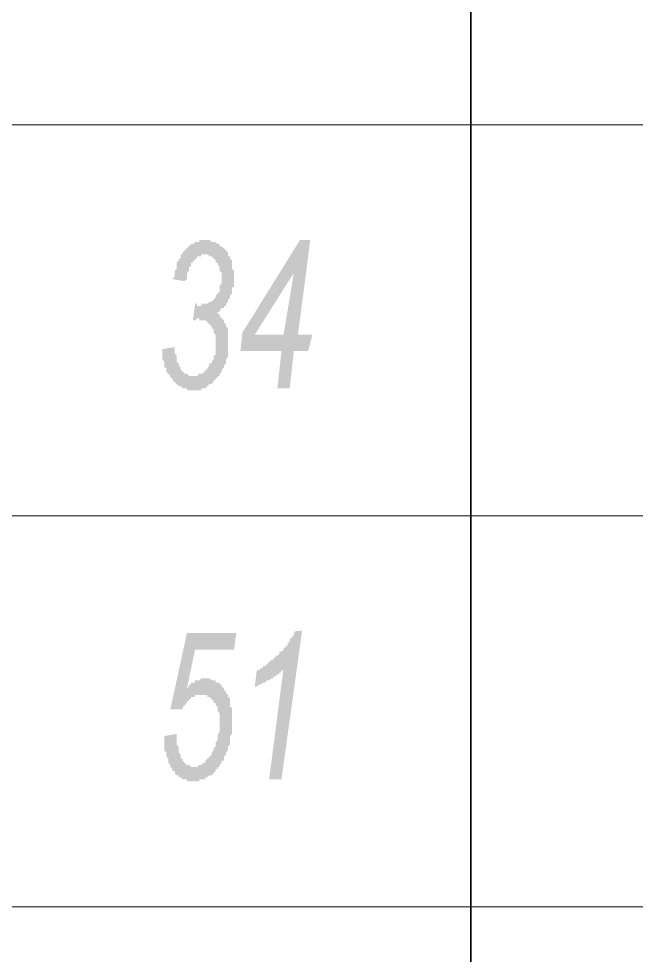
# Model space of a CAD drawing. Header units: millimetres. Extents: x 1372 to 666090, y 1285 to 31551.
# Drawn here: x 536977 to 538229, y 24894 to 26792 of the extents above; entities that cross this region are included whole.
import ezdxf

# ---------------------------------------------------------------- set-up
doc = ezdxf.new("R2010")
doc.units = ezdxf.units.MM
doc.layers.add('PDF _0', color=7, linetype='Continuous')
doc.layers.add('PDF _75-АЗ Штамп', color=7, linetype='Continuous')

msp = doc.modelspace()

# ---------------------------------------------------------------- hatches: boundary and pattern name
at = {"layer": 'PDF _75-АЗ Штамп', "transparency": 33554559}
for points in [[(537267.9, 26122.7), (537292.9, 26126.8), (537292.9, 26122.7), (537292.9, 26118.5), (537292.9, 26114.3), (537297.1, 26110.1), (537297.1, 26106), (537297.1, 26101.8), (537297.1, 26097.6), (537301.2, 26093.5), (537301.2, 26089.3), (537301.2, 26089.3), (537305.4, 26085.1), (537305.4, 26081), (537305.4, 26081), (537305.4, 26081), (537309.6, 26076.8), (537309.6, 26076.8), (537313.7, 26072.6), (537317.9, 26072.6), (537317.9, 26072.6), (537322.1, 26068.4), (537326.3, 26068.4), (537326.3, 26068.4), (537330.4, 26068.4), (537334.6, 26068.4), (537334.6, 26068.4), (537338.8, 26068.4), (537342.9, 26072.6), (537342.9, 26072.6), (537347.1, 26072.6), (537351.3, 26072.6), (537351.3, 26076.8), (537355.5, 26076.8), (537355.5, 26081), (537359.6, 26081), (537359.6, 26085.1), (537363.8, 26089.3), (537363.8, 26093.5), (537368, 26093.5), (537368, 26097.6), (537372.1, 26101.8), (537372.1, 26106), (537372.1, 26110.1), (537376.3, 26110.1), (537376.3, 26114.3), (537376.3, 26118.5), (537376.3, 26122.7), (537376.3, 26126.8), (537376.3, 26131), (537376.3, 26131), (537376.3, 26135.2), (537376.3, 26139.3), (537376.3, 26143.5), (537376.3, 26147.7), (537376.3, 26151.9), (537372.1, 26156), (537372.1, 26160.2), (537372.1, 26164.4), (537368, 26164.4), (537368, 26168.5), (537363.8, 26172.7), (537363.8, 26172.7), (537359.6, 26176.9), (537359.6, 26176.9), (537355.5, 26181.1), (537351.3, 26181.1), (537351.3, 26181.1), (537347.1, 26181.1), (537342.9, 26181.1), (537342.9, 26185.2), (537338.8, 26185.2), (537338.8, 26185.2), (537334.6, 26181.1), (537330.4, 26181.1), (537334.6, 26214.4), (537338.8, 26214.4), (537338.8, 26210.3), (537342.9, 26210.3), (537347.1, 26210.3), (537347.1, 26214.4), (537351.3, 26214.4), (537355.5, 26214.4), (537359.6, 26214.4), (537359.6, 26214.4), (537363.8, 26218.6), (537363.8, 26218.6), (537368, 26218.6), (537372.1, 26222.8), (537372.1, 26222.8), (537376.3, 26226.9), (537376.3, 26226.9), (537376.3, 26231.1), (537380.5, 26235.3), (537380.5, 26235.3), (537384.6, 26239.5), (537384.6, 26243.6), (537384.6, 26247.8), (537384.6, 26252), (537388.8, 26256.1), (537388.8, 26260.3), (537388.8, 26264.5), (537388.8, 26264.5), (537388.8, 26268.7), (537388.8, 26272.8), (537388.8, 26277), (537384.6, 26281.2), (537384.6, 26285.3), (537384.6, 26289.5), (537380.5, 26293.7), (537380.5, 26293.7), (537380.5, 26297.9), (537376.3, 26297.9), (537376.3, 26302), (537372.1, 26306.2), (537372.1, 26306.2), (537368, 26310.4), (537368, 26310.4), (537363.8, 26310.4), (537359.6, 26314.5), (537359.6, 26314.5), (537355.5, 26314.5), (537355.5, 26314.5), (537351.3, 26314.5), (537347.1, 26314.5), (537347.1, 26310.4), (537342.9, 26310.4), (537338.8, 26310.4), (537338.8, 26306.2), (537334.6, 26306.2), (537334.6, 26302), (537330.4, 26302), (537330.4, 26297.9), (537326.3, 26297.9), (537326.3, 26293.7), (537326.3, 26289.5), (537322.1, 26289.5), (537322.1, 26285.3), (537322.1, 26281.2), (537317.9, 26277), (537317.9, 26272.8), (537317.9, 26268.7), (537317.9, 26264.5), (537313.7, 26260.3), (537313.7, 26260.3), (537288.7, 26264.5), (537292.9, 26268.7), (537292.9, 26272.8), (537292.9, 26277), (537292.9, 26281.2), (537297.1, 26285.3), (537297.1, 26289.5), (537297.1, 26293.7), (537297.1, 26297.9), (537301.2, 26302), (537301.2, 26306.2), (537305.4, 26306.2), (537305.4, 26310.4), (537305.4, 26314.5), (537309.6, 26314.5), (537309.6, 26318.7), (537313.7, 26322.9), (537313.7, 26322.9), (537317.9, 26327.1), (537317.9, 26327.1), (537322.1, 26331.2), (537322.1, 26331.2), (537326.3, 26335.4), (537330.4, 26335.4), (537330.4, 26335.4), (537334.6, 26339.6), (537334.6, 26339.6), (537338.8, 26339.6), (537342.9, 26339.6), (537342.9, 26343.7), (537347.1, 26343.7), (537351.3, 26343.7), (537355.5, 26343.7), (537355.5, 26343.7), (537359.6, 26343.7), (537363.8, 26343.7), (537363.8, 26343.7), (537368, 26339.6), (537372.1, 26339.6), (537372.1, 26339.6), (537376.3, 26339.6), (537380.5, 26335.4), (537380.5, 26335.4), (537384.6, 26335.4), (537384.6, 26331.2), (537388.8, 26331.2), (537393, 26327.1), (537393, 26327.1), (537397.2, 26322.9), (537397.2, 26322.9), (537397.2, 26322.9), (537401.3, 26318.7), (537401.3, 26314.5), (537401.3, 26310.4), (537405.5, 26310.4), (537405.5, 26306.2), (537409.7, 26302), (537409.7, 26297.9), (537409.7, 26293.7), (537409.7, 26289.5), (537409.7, 26285.3), (537413.8, 26281.2), (537413.8, 26277), (537413.8, 26272.8), (537413.8, 26268.7), (537413.8, 26264.5), (537413.8, 26260.3), (537413.8, 26256.1), (537413.8, 26252), (537413.8, 26247.8), (537409.7, 26247.8), (537409.7, 26243.6), (537409.7, 26239.5), (537409.7, 26235.3), (537405.5, 26231.1), (537405.5, 26226.9), (537405.5, 26226.9), (537401.3, 26222.8), (537401.3, 26218.6), (537401.3, 26218.6), (537397.2, 26214.4), (537397.2, 26210.3), (537393, 26210.3), (537393, 26206.1), (537388.8, 26206.1), (537384.6, 26201.9), (537384.6, 26197.7), (537380.5, 26197.7), (537380.5, 26197.7), (537380.5, 26193.6), (537384.6, 26193.6), (537384.6, 26189.4), (537388.8, 26185.2), (537388.8, 26185.2), (537393, 26181.1), (537393, 26176.9), (537397.2, 26172.7), (537397.2, 26172.7), (537397.2, 26168.5), (537401.3, 26164.4), (537401.3, 26160.2), (537401.3, 26156), (537401.3, 26151.9), (537401.3, 26147.7), (537401.3, 26143.5), (537401.3, 26139.3), (537401.3, 26139.3), (537401.3, 26135.2), (537401.3, 26131), (537401.3, 26126.8), (537401.3, 26122.7), (537401.3, 26118.5), (537401.3, 26114.3), (537401.3, 26110.1), (537401.3, 26106), (537397.2, 26101.8), (537397.2, 26097.6), (537397.2, 26097.6), (537397.2, 26093.5), (537393, 26089.3), (537393, 26085.1), (537388.8, 26081), (537388.8, 26081), (537388.8, 26076.8), (537384.6, 26072.6), (537384.6, 26068.4), (537380.5, 26068.4), (537380.5, 26064.3), (537376.3, 26064.3), (537376.3, 26060.1), (537372.1, 26060.1), (537372.1, 26055.9), (537368, 26051.8), (537368, 26051.8), (537363.8, 26051.8), (537359.6, 26047.6), (537359.6, 26047.6), (537355.5, 26043.4), (537355.5, 26043.4), (537351.3, 26043.4), (537347.1, 26043.4), (537347.1, 26039.2), (537342.9, 26039.2), (537338.8, 26039.2), (537338.8, 26039.2), (537334.6, 26039.2), (537330.4, 26039.2), (537330.4, 26039.2), (537326.3, 26039.2), (537322.1, 26039.2), (537317.9, 26039.2), (537317.9, 26043.4), (537313.7, 26043.4), (537309.6, 26043.4), (537309.6, 26043.4), (537305.4, 26047.6), (537305.4, 26047.6), (537301.2, 26047.6), (537297.1, 26051.8), (537297.1, 26051.8), (537292.9, 26055.9), (537292.9, 26055.9), (537288.7, 26060.1), (537288.7, 26060.1), (537288.7, 26064.3), (537284.5, 26064.3), (537284.5, 26068.4), (537280.4, 26072.6), (537280.4, 26072.6), (537276.2, 26076.8), (537276.2, 26081), (537276.2, 26085.1), (537272, 26085.1), (537272, 26089.3), (537272, 26093.5), (537272, 26097.6), (537267.9, 26101.8), (537267.9, 26106), (537267.9, 26110.1), (537267.9, 26114.3), (537267.9, 26118.5), (537267.9, 26122.7)], [(537272, 25338.5), (537297.1, 25342.7), (537297.1, 25334.3), (537297.1, 25330.1), (537297.1, 25330.1), (537297.1, 25326), (537297.1, 25321.8), (537297.1, 25321.8), (537301.2, 25317.6), (537301.2, 25313.5), (537301.2, 25309.3), (537301.2, 25305.1), (537305.4, 25300.9), (537305.4, 25296.8), (537305.4, 25292.6), (537309.6, 25292.6), (537309.6, 25288.4), (537313.7, 25284.3), (537313.7, 25284.3), (537317.9, 25280.1), (537322.1, 25280.1), (537322.1, 25280.1), (537326.3, 25275.9), (537330.4, 25275.9), (537330.4, 25275.9), (537330.4, 25275.9), (537334.6, 25275.9), (537338.8, 25275.9), (537338.8, 25275.9), (537342.9, 25280.1), (537347.1, 25280.1), (537347.1, 25280.1), (537351.3, 25284.3), (537355.5, 25284.3), (537355.5, 25288.4), (537355.5, 25288.4), (537359.6, 25292.6), (537359.6, 25292.6), (537363.8, 25296.8), (537363.8, 25296.8), (537368, 25300.9), (537368, 25305.1), (537372.1, 25309.3), (537372.1, 25309.3), (537372.1, 25313.5), (537376.3, 25317.6), (537376.3, 25321.8), (537376.3, 25321.8), (537376.3, 25326), (537380.5, 25330.1), (537380.5, 25334.3), (537380.5, 25338.5), (537380.5, 25342.7), (537384.6, 25346.8), (537384.6, 25351), (537384.6, 25355.2), (537384.6, 25359.3), (537384.6, 25363.5), (537384.6, 25367.7), (537384.6, 25367.7), (537384.6, 25371.9), (537384.6, 25376), (537384.6, 25380.2), (537384.6, 25384.4), (537380.5, 25388.5), (537380.5, 25392.7), (537380.5, 25396.9), (537380.5, 25396.9), (537376.3, 25401), (537376.3, 25405.2), (537372.1, 25405.2), (537372.1, 25409.4), (537368, 25413.6), (537368, 25413.6), (537363.8, 25417.7), (537363.8, 25417.7), (537359.6, 25417.7), (537359.6, 25421.9), (537355.5, 25421.9), (537351.3, 25421.9), (537347.1, 25421.9), (537347.1, 25421.9), (537342.9, 25421.9), (537342.9, 25421.9), (537338.8, 25421.9), (537334.6, 25421.9), (537334.6, 25417.7), (537330.4, 25417.7), (537326.3, 25417.7), (537326.3, 25413.6), (537322.1, 25413.6), (537322.1, 25409.4), (537317.9, 25409.4), (537317.9, 25405.2), (537313.7, 25401), (537313.7, 25401), (537309.6, 25396.9), (537309.6, 25392.7), (537305.4, 25392.7), (537284.5, 25392.7), (537317.9, 25547), (537418, 25547), (537413.8, 25513.7), (537334.6, 25513.7), (537317.9, 25434.4), (537322.1, 25438.6), (537322.1, 25442.8), (537326.3, 25442.8), (537326.3, 25446.9), (537330.4, 25446.9), (537334.6, 25446.9), (537334.6, 25451.1), (537334.6, 25451.1), (537338.8, 25451.1), (537342.9, 25451.1), (537342.9, 25451.1), (537347.1, 25455.3), (537351.3, 25455.3), (537351.3, 25455.3), (537355.5, 25455.3), (537359.6, 25455.3), (537359.6, 25455.3), (537363.8, 25455.3), (537368, 25451.1), (537368, 25451.1), (537372.1, 25451.1), (537376.3, 25451.1), (537376.3, 25446.9), (537380.5, 25446.9), (537384.6, 25446.9), (537384.6, 25442.8), (537388.8, 25442.8), (537388.8, 25438.6), (537393, 25434.4), (537393, 25434.4), (537393, 25430.2), (537397.2, 25430.2), (537397.2, 25426.1), (537401.3, 25421.9), (537401.3, 25421.9), (537401.3, 25417.7), (537405.5, 25413.6), (537405.5, 25409.4), (537405.5, 25405.2), (537405.5, 25401), (537405.5, 25396.9), (537409.7, 25396.9), (537409.7, 25392.7), (537409.7, 25388.5), (537409.7, 25380.2), (537409.7, 25376), (537409.7, 25371.9), (537409.7, 25371.9), (537409.7, 25367.7), (537409.7, 25363.5), (537409.7, 25359.3), (537409.7, 25355.2), (537409.7, 25351), (537409.7, 25346.8), (537409.7, 25342.7), (537405.5, 25338.5), (537405.5, 25334.3), (537405.5, 25330.1), (537405.5, 25326), (537405.5, 25321.8), (537401.3, 25317.6), (537401.3, 25313.5), (537401.3, 25309.3), (537401.3, 25309.3), (537397.2, 25305.1), (537397.2, 25300.9), (537393, 25296.8), (537393, 25292.6), (537393, 25288.4), (537388.8, 25288.4), (537388.8, 25284.3), (537384.6, 25280.1), (537384.6, 25275.9), (537380.5, 25275.9), (537380.5, 25271.7), (537376.3, 25271.7), (537376.3, 25267.6), (537372.1, 25263.4), (537372.1, 25263.4), (537368, 25259.2), (537363.8, 25259.2), (537363.8, 25259.2), (537359.6, 25255.1), (537355.5, 25255.1), (537355.5, 25250.9), (537351.3, 25250.9), (537351.3, 25250.9), (537347.1, 25250.9), (537342.9, 25250.9), (537342.9, 25246.7), (537338.8, 25246.7), (537334.6, 25246.7), (537330.4, 25246.7), (537330.4, 25246.7), (537326.3, 25246.7), (537326.3, 25246.7), (537322.1, 25246.7), (537317.9, 25246.7), (537317.9, 25250.9), (537313.7, 25250.9), (537309.6, 25250.9), (537309.6, 25250.9), (537305.4, 25255.1), (537301.2, 25255.1), (537301.2, 25259.2), (537301.2, 25259.2), (537297.1, 25259.2), (537292.9, 25263.4), (537292.9, 25267.6), (537288.7, 25267.6), (537288.7, 25271.7), (537284.5, 25275.9), (537284.5, 25275.9), (537284.5, 25280.1), (537280.4, 25284.3), (537280.4, 25288.4), (537280.4, 25292.6), (537276.2, 25296.8), (537276.2, 25296.8), (537276.2, 25300.9), (537276.2, 25305.1), (537272, 25309.3), (537272, 25313.5), (537272, 25317.6), (537272, 25321.8), (537272, 25326), (537272, 25330.1), (537272, 25330.1), (537272, 25334.3), (537272, 25338.5)], [(537484.8, 25250.9), (537514, 25476.1), (537514, 25476.1), (537514, 25472), (537509.8, 25472), (537509.8, 25467.8), (537505.6, 25467.8), (537505.6, 25463.6), (537501.4, 25463.6), (537497.3, 25459.4), (537497.3, 25459.4), (537493.1, 25459.4), (537493.1, 25455.3), (537488.9, 25455.3), (537484.8, 25451.1), (537484.8, 25451.1), (537480.6, 25451.1), (537476.4, 25446.9), (537476.4, 25446.9), (537472.2, 25446.9), (537468.1, 25442.8), (537463.9, 25442.8), (537463.9, 25442.8), (537459.7, 25438.6), (537455.6, 25438.6), (537459.7, 25472), (537463.9, 25472), (537468.1, 25476.1), (537468.1, 25476.1), (537472.2, 25476.1), (537472.2, 25480.3), (537476.4, 25480.3), (537480.6, 25484.5), (537480.6, 25484.5), (537484.8, 25488.6), (537484.8, 25488.6), (537488.9, 25492.8), (537493.1, 25492.8), (537493.1, 25497), (537497.3, 25497), (537497.3, 25501.2), (537501.4, 25501.2), (537505.6, 25505.3), (537505.6, 25509.5), (537509.8, 25509.5), (537514, 25513.7), (537514, 25517.8), (537518.1, 25517.8), (537518.1, 25522), (537522.3, 25522), (537522.3, 25526.2), (537526.5, 25530.4), (537526.5, 25530.4), (537526.5, 25530.4), (537526.5, 25534.5), (537530.6, 25538.7), (537530.6, 25538.7), (537534.8, 25542.9), (537534.8, 25547), (537539, 25551.2), (537539, 25551.2), (537551.5, 25551.2), (537509.8, 25250.9)]]:
    msp.add_hatch(color=256, dxfattribs=at).paths.add_polyline_path(points)
h = msp.add_hatch(color=256, dxfattribs=at)
h.paths.add_polyline_path([(537501.4, 26043.4), (537509.8, 26118.5), (537426.4, 26118.5), (537430.5, 26156), (537547.3, 26343.7), (537568.2, 26343.7), (537543.2, 26151.9), (537572.4, 26151.9), (537564, 26118.5), (537534.8, 26118.5), (537526.5, 26043.4)], flags=0)
h.paths.add_polyline_path([(537514, 26151.9), (537534.8, 26277), (537455.6, 26151.9)], flags=0)

# ---------------------------------------------------------------- linework, layer by layer
at = {"layer": 'PDF _0', "lineweight": 35}
msp.add_lwpolyline([(537893.5, 22614.7), (537893.5, 28854.8)], close=True, dxfattribs=at)
at = {"layer": 'PDF _0', "lineweight": 18}
for points in [[(541355.6, 26577.3), (523040, 26577.3)], [(541355.6, 25784.8), (523040, 25784.8)], [(541355.6, 24992.3), (523040, 24992.3)]]:
    msp.add_lwpolyline(points, close=True, dxfattribs=at)

doc.saveas('drawing.dxf')
